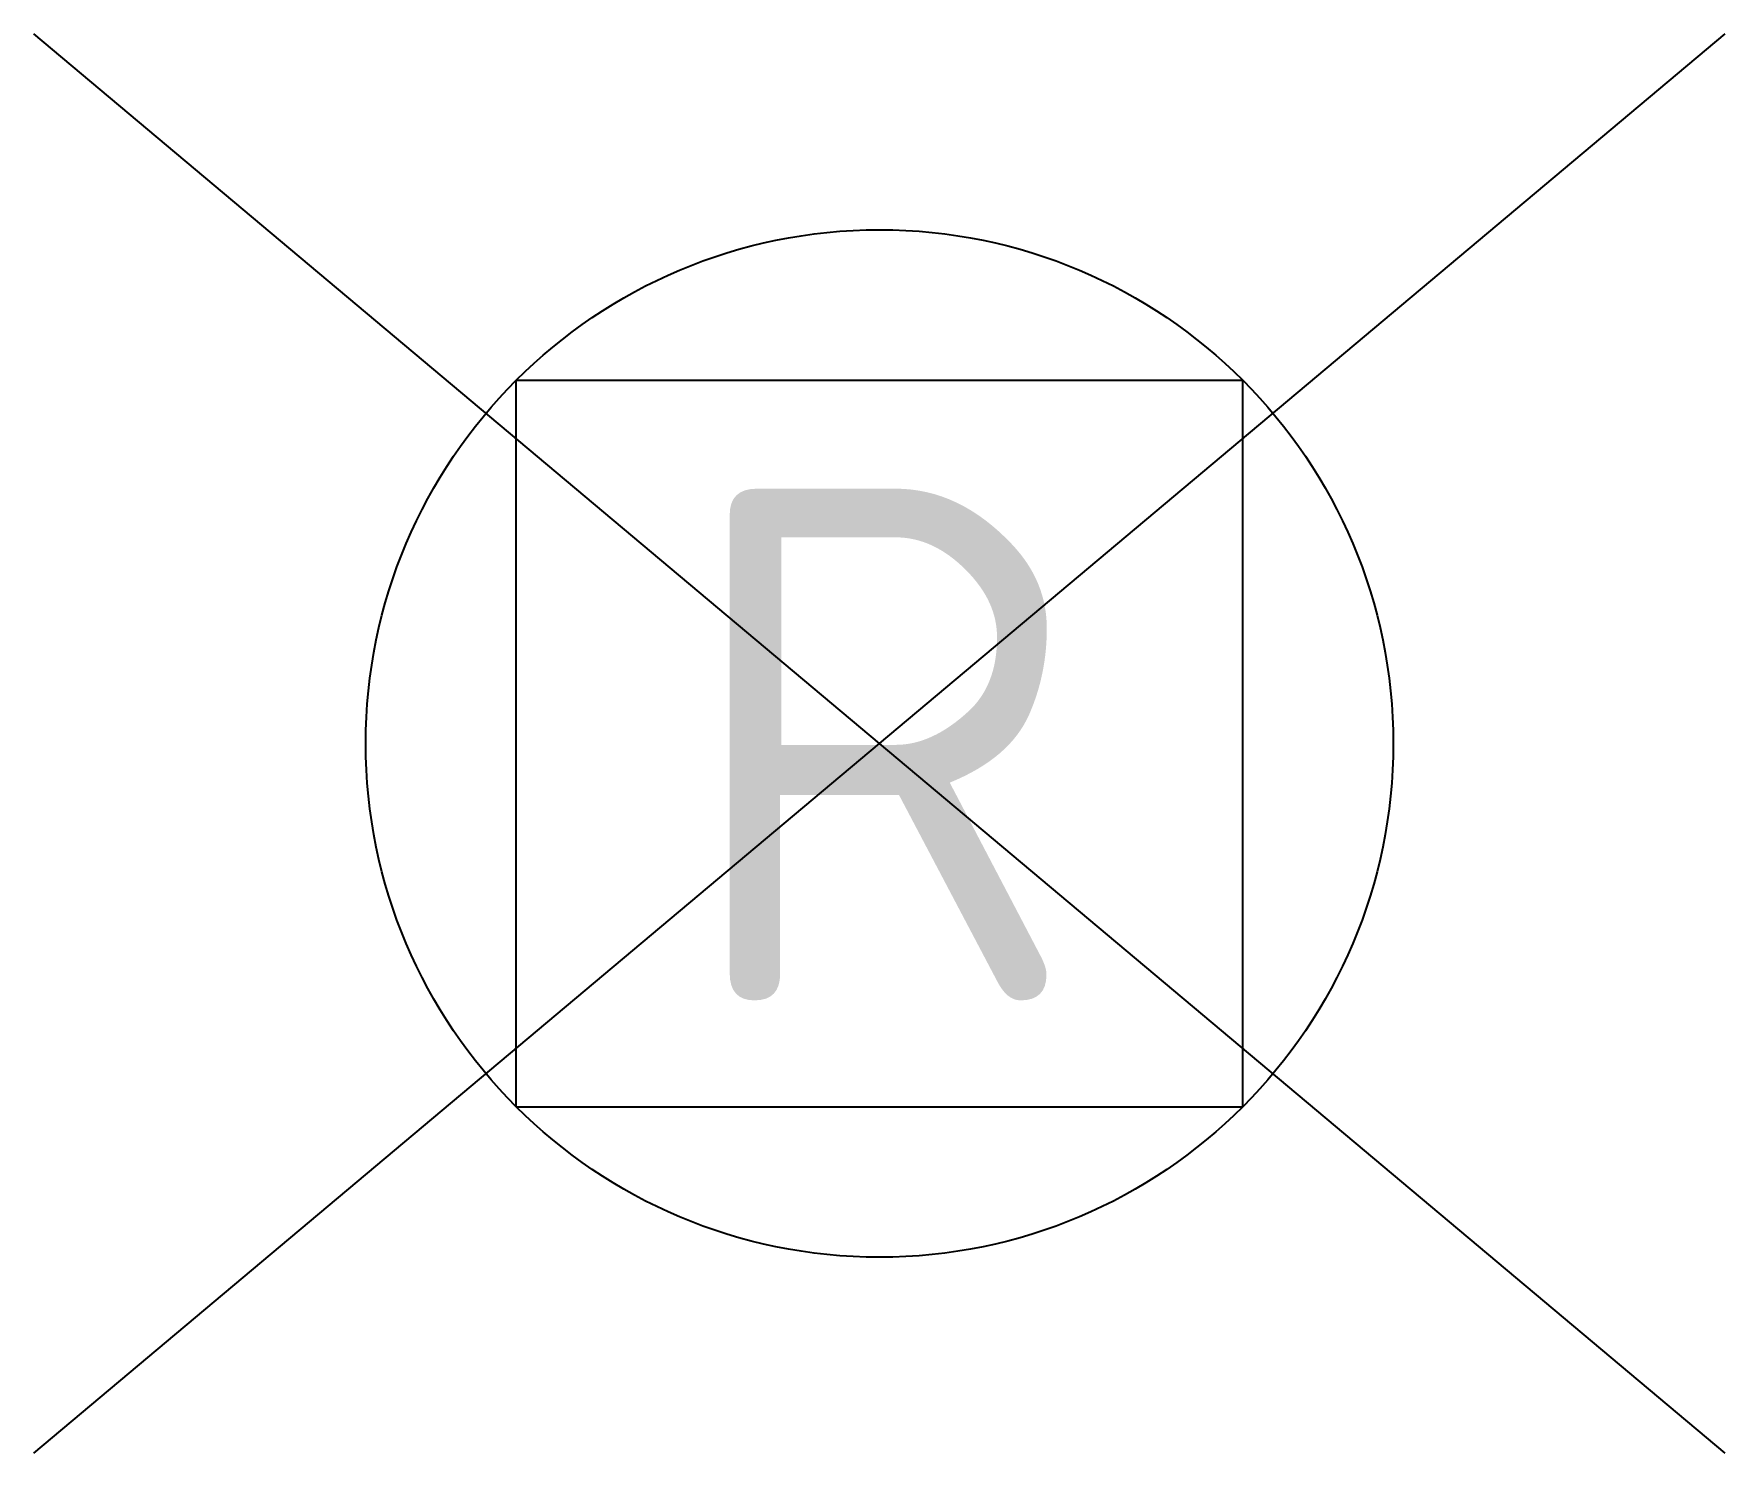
# Model space of a CAD drawing. Extents: x -2.26 to 2.26, y -1.9 to 1.9.
import ezdxf
from ezdxf.enums import TextEntityAlignment as Align

# ---------------------------------------------------------------- set-up
doc = ezdxf.new("R2010")
doc.units = 0
doc.styles.add('NLCS-ISO', font='NLCS-ISO.ttf')

msp = doc.modelspace()

# ---------------------------------------------------------------- linework, layer by layer
for p, q in [((-2.2636, -1.8994), (2.2636, 1.8994)), ((2.2636, -1.8994), (-2.2636, 1.8994)), ((-0.9721, 0.9721), (0.9721, 0.9721)), ((-0.9721, -0.9721), (-0.9721, 0.9721)), ((0.9721, -0.9721), (0.9721, 0.9721)), ((-0.9721, -0.9721), (0.9721, -0.9721))]:
    msp.add_line(p, q)
msp.add_circle((0, 0), 1.375)

# ---------------------------------------------------------------- texts
at = {"style": 'NLCS-ISO'}
msp.add_text('R', height=1.375, dxfattribs=at).set_placement((0, 0), align=Align.MIDDLE_CENTER)

doc.saveas('drawing.dxf')
